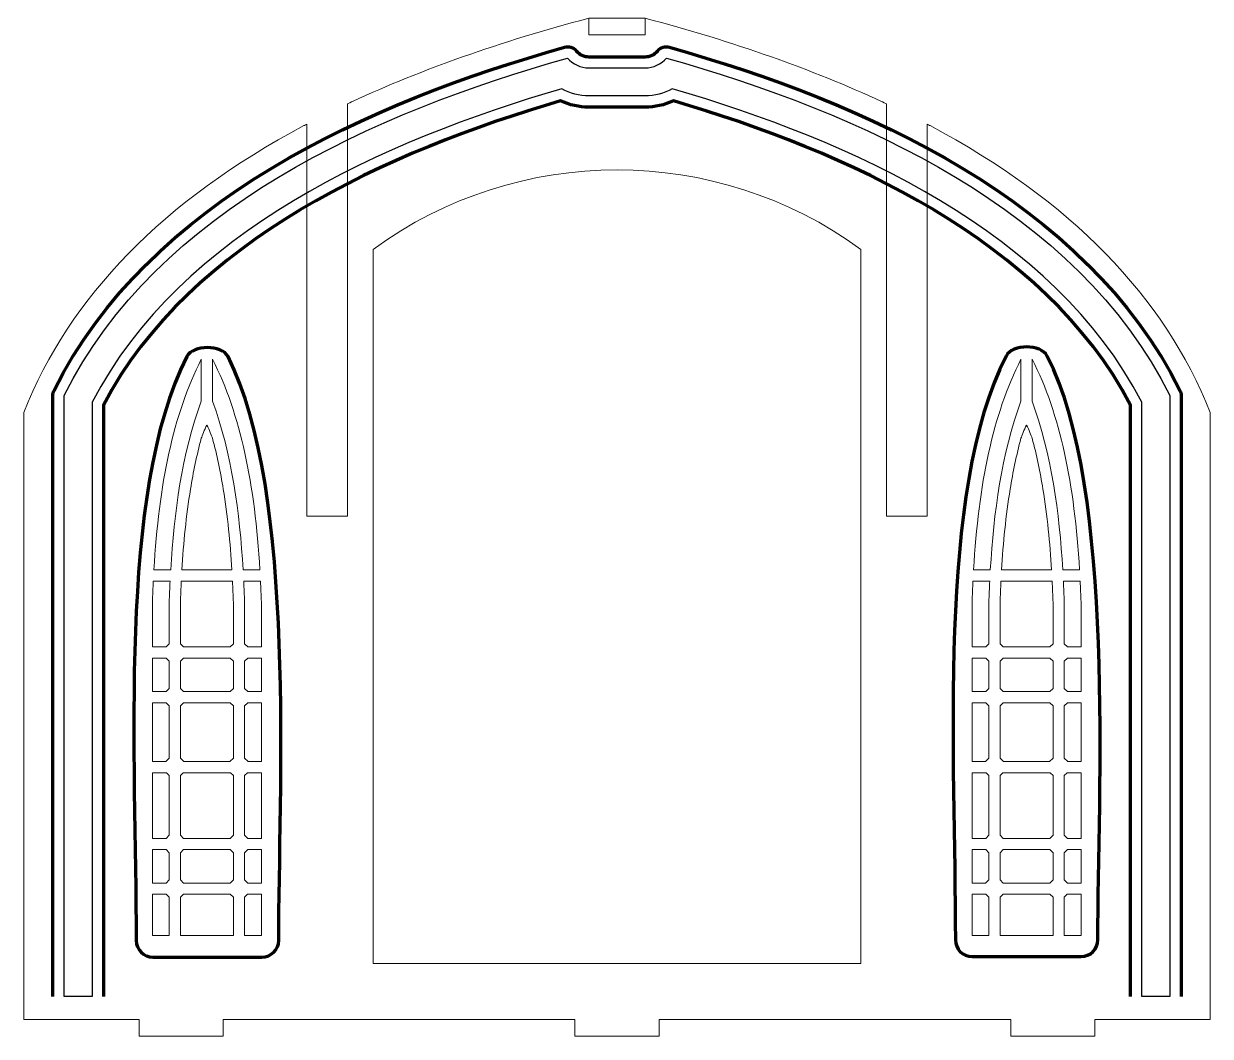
# Model space of a CAD drawing. Header units: centimetres. Extents: x -57 to 189, y -76 to 83.
# Drawn here: x 4.05 to 25.24, y 21.12 to 39.19 of the extents above; entities that cross this region are included whole.
import ezdxf

# ---------------------------------------------------------------- set-up
doc = ezdxf.new("R2010")
doc.units = ezdxf.units.CM
doc.header["$MEASUREMENT"] = 0
doc.layers.add('DEFAULT', color=7, linetype='Continuous')

msp = doc.modelspace()

# ---------------------------------------------------------------- linework, layer by layer
at = {"layer": 'DEFAULT', "color": 250, "lineweight": 9}
msp.add_lwpolyline([(14.1448, 38.99188), (15.1448, 38.99188), (15.1448, 39.29186), (14.1448, 39.29186), (14.1448, 38.99188)], close=True, dxfattribs=at)
at = {"layer": 'DEFAULT', "color": 242, "lineweight": 9}
for points, knots in [([(19.45878, 37.76126), (19.45878, 37.76126), (19.45878, 30.40442), (19.45878, 30.40442), (19.45878, 30.40442), (19.45878, 30.40442), (20.18303, 30.40442), (20.18303, 30.40442), (20.18303, 30.40442), (20.18303, 30.40442), (20.18303, 37.39712), (20.18303, 37.39712), (20.18303, 37.39712), (20.19044, 37.39319), (20.22633, 37.37712), (20.23372, 37.37319), (20.23372, 37.37319), (22.74458, 36.03618), (24.41208, 34.32914), (25.23621, 32.25217), (25.23621, 32.25217), (25.23621, 32.25217), (25.23621, 21.42008), (25.23621, 21.42008), (25.23621, 21.42008), (25.23621, 21.42008), (23.17632, 21.42008), (23.17632, 21.42008), (23.17632, 21.42008), (23.17632, 21.42008), (23.17632, 21.12008), (23.17632, 21.12008), (23.17632, 21.12008), (23.17632, 21.12008), (21.67632, 21.12008), (21.67632, 21.12008), (21.67632, 21.12008), (21.67632, 21.12008), (21.67632, 21.42008), (21.67632, 21.42008), (21.67632, 21.42008), (21.67632, 21.42008), (15.3948, 21.42008), (15.3948, 21.42008), (15.3948, 21.42008), (15.3948, 21.42008), (15.3948, 21.12009), (15.3948, 21.12009), (15.3948, 21.12009), (15.3948, 21.12009), (14.6448, 21.12009), (14.6448, 21.12009), (14.6448, 21.12009), (14.6448, 21.12009), (13.8948, 21.12009), (13.8948, 21.12009), (13.8948, 21.12009), (13.8948, 21.12009), (13.8948, 21.42008), (13.8948, 21.42008), (13.8948, 21.42008), (13.8948, 21.42008), (7.61328, 21.42008), (7.61328, 21.42008), (7.61328, 21.42008), (7.61328, 21.42008), (7.61328, 21.12008), (7.61328, 21.12008), (7.61328, 21.12008), (7.61328, 21.12008), (6.11328, 21.12008), (6.11328, 21.12008), (6.11328, 21.12008), (6.11328, 21.12008), (6.11328, 21.42008), (6.11328, 21.42008), (6.11328, 21.42008), (6.11328, 21.42008), (4.05339, 21.42008), (4.05339, 21.42008), (4.05339, 21.42008), (4.05339, 21.42008), (4.05339, 32.25217), (4.05339, 32.25217), (4.05339, 32.25217), (4.87752, 34.32914), (6.54502, 36.03618), (9.05588, 37.37319), (9.05588, 37.37319), (9.06327, 37.37712), (9.09916, 37.39319), (9.10657, 37.39712), (9.10657, 37.39712), (9.10657, 37.39712), (9.10657, 30.40442), (9.10657, 30.40442), (9.10657, 30.40442), (9.10657, 30.40442), (9.83082, 30.40442), (9.83082, 30.40442), (9.83082, 30.40442), (9.83082, 30.40442), (9.83082, 37.76126), (9.83082, 37.76126), (9.83082, 37.76126), (9.8412, 37.76611), (9.91209, 37.79959), (9.92245, 37.8044), (9.92245, 37.8044), (11.1541, 38.37731), (12.56159, 38.87314), (14.1448, 39.29186), (14.1448, 39.29186), (14.1448, 39.29186), (14.1448, 38.99188), (14.1448, 38.99188), (14.1448, 38.99188), (14.1448, 38.99188), (14.6448, 38.99188), (14.6448, 38.99188), (14.6448, 38.99188), (14.6448, 38.99188), (15.1448, 38.99188), (15.1448, 38.99188), (15.1448, 38.99188), (15.1448, 38.99188), (15.1448, 39.29186), (15.1448, 39.29186), (15.1448, 39.29186), (16.72801, 38.87314), (18.1355, 38.37731), (19.36715, 37.8044), (19.36715, 37.8044), (19.37751, 37.79959), (19.4484, 37.76611), (19.45878, 37.76126)], [0, 0, 0, 0, 0.02857143, 0.02857143, 0.02857143, 0.02857143, 0.05714286, 0.05714286, 0.05714286, 0.05714286, 0.08571429, 0.08571429, 0.08571429, 0.08571429, 0.11428571, 0.11428571, 0.11428571, 0.11428571, 0.14285714, 0.14285714, 0.14285714, 0.14285714, 0.17142857, 0.17142857, 0.17142857, 0.17142857, 0.2, 0.2, 0.2, 0.2, 0.22857143, 0.22857143, 0.22857143, 0.22857143, 0.25714286, 0.25714286, 0.25714286, 0.25714286, 0.28571429, 0.28571429, 0.28571429, 0.28571429, 0.31428571, 0.31428571, 0.31428571, 0.31428571, 0.34285714, 0.34285714, 0.34285714, 0.34285714, 0.37142857, 0.37142857, 0.37142857, 0.37142857, 0.4, 0.4, 0.4, 0.4, 0.42857143, 0.42857143, 0.42857143, 0.42857143, 0.45714286, 0.45714286, 0.45714286, 0.45714286, 0.48571429, 0.48571429, 0.48571429, 0.48571429, 0.51428571, 0.51428571, 0.51428571, 0.51428571, 0.54285714, 0.54285714, 0.54285714, 0.54285714, 0.57142857, 0.57142857, 0.57142857, 0.57142857, 0.6, 0.6, 0.6, 0.6, 0.62857143, 0.62857143, 0.62857143, 0.62857143, 0.65714286, 0.65714286, 0.65714286, 0.65714286, 0.68571429, 0.68571429, 0.68571429, 0.68571429, 0.71428571, 0.71428571, 0.71428571, 0.71428571, 0.74285714, 0.74285714, 0.74285714, 0.74285714, 0.77142857, 0.77142857, 0.77142857, 0.77142857, 0.8, 0.8, 0.8, 0.8, 0.82857143, 0.82857143, 0.82857143, 0.82857143, 0.85714286, 0.85714286, 0.85714286, 0.85714286, 0.88571429, 0.88571429, 0.88571429, 0.88571429, 0.91428571, 0.91428571, 0.91428571, 0.91428571, 0.94285714, 0.94285714, 0.94285714, 0.94285714, 1, 1, 1, 1]), ([(10.2914, 35.16583), (12.88568, 37.0567), (16.40392, 37.0567), (18.9982, 35.16582), (18.9982, 35.16582), (18.9982, 35.16582), (18.99821, 22.42007), (18.99821, 22.42007), (18.99821, 22.42007), (18.99821, 22.42007), (14.6448, 22.42007), (14.6448, 22.42007), (14.6448, 22.42007), (14.6448, 22.42007), (10.29139, 22.42007), (10.29139, 22.42007), (10.29139, 22.42007), (10.29139, 22.42007), (10.2914, 35.16583), (10.2914, 35.16583)], [0, 0, 0, 0, 0.16666667, 0.16666667, 0.16666667, 0.16666667, 0.33333333, 0.33333333, 0.33333333, 0.33333333, 0.5, 0.5, 0.5, 0.5, 0.66666667, 0.66666667, 0.66666667, 0.66666667, 1, 1, 1, 1]), ([(7.22328, 32.45419), (6.87656, 31.5152), (6.7361, 30.45872), (6.67667, 29.44375), (6.67667, 29.44375), (6.67667, 29.44375), (6.37677, 29.44375), (6.37677, 29.44375), (6.37677, 29.44375), (6.46731, 30.96716), (6.71864, 32.22025), (7.22328, 33.20294), (7.22328, 33.20294), (7.22328, 33.20294), (7.22328, 32.45419), (7.22328, 32.45419)], [0, 0, 0, 0, 0.2, 0.2, 0.2, 0.2, 0.4, 0.4, 0.4, 0.4, 0.6, 0.6, 0.6, 0.6, 1, 1, 1, 1]), ([(7.42328, 33.20294), (7.92792, 32.22025), (8.17925, 30.96716), (8.26979, 29.44375), (8.26979, 29.44375), (8.26979, 29.44375), (7.96989, 29.44375), (7.96989, 29.44375), (7.96989, 29.44375), (7.91046, 30.45872), (7.77, 31.5152), (7.42328, 32.45419), (7.42328, 32.45419), (7.42328, 32.45419), (7.42328, 33.20294), (7.42328, 33.20294)], [0, 0, 0, 0, 0.2, 0.2, 0.2, 0.2, 0.4, 0.4, 0.4, 0.4, 0.6, 0.6, 0.6, 0.6, 1, 1, 1, 1]), ([(21.85632, 33.20294), (21.35168, 32.22025), (21.10035, 30.96716), (21.00981, 29.44375), (21.00981, 29.44375), (21.00981, 29.44375), (21.30971, 29.44375), (21.30971, 29.44375), (21.30971, 29.44375), (21.36914, 30.45872), (21.5096, 31.5152), (21.85632, 32.45419), (21.85632, 32.45419), (21.85632, 32.45419), (21.85632, 33.20294), (21.85632, 33.20294)], [0, 0, 0, 0, 0.2, 0.2, 0.2, 0.2, 0.4, 0.4, 0.4, 0.4, 0.6, 0.6, 0.6, 0.6, 1, 1, 1, 1]), ([(22.05632, 32.45419), (22.40304, 31.5152), (22.5435, 30.45872), (22.60293, 29.44375), (22.60293, 29.44375), (22.60293, 29.44375), (22.90283, 29.44375), (22.90283, 29.44375), (22.90283, 29.44375), (22.81229, 30.96716), (22.56096, 32.22025), (22.05632, 33.20294), (22.05632, 33.20294), (22.05632, 33.20294), (22.05632, 32.45419), (22.05632, 32.45419)], [0, 0, 0, 0, 0.2, 0.2, 0.2, 0.2, 0.4, 0.4, 0.4, 0.4, 0.6, 0.6, 0.6, 0.6, 1, 1, 1, 1]), ([(7.61598, 30.88503), (7.69376, 30.40846), (7.74074, 29.92637), (7.76945, 29.44375), (7.76945, 29.44375), (7.76945, 29.44375), (7.32328, 29.44375), (7.32328, 29.44375), (7.32328, 29.44375), (7.32328, 29.44375), (6.87711, 29.44375), (6.87711, 29.44375), (6.87711, 29.44375), (6.90582, 29.92637), (6.9528, 30.40846), (7.03058, 30.88503), (7.03058, 30.88503), (7.08022, 31.18923), (7.14276, 31.49354), (7.22328, 31.79255), (7.22328, 31.79255), (7.24046, 31.84375), (7.27906, 31.94733), (7.32328, 32.02567), (7.32328, 32.02567), (7.3675, 31.94733), (7.4061, 31.84375), (7.42328, 31.79255), (7.42328, 31.79255), (7.5038, 31.49354), (7.56634, 31.18923), (7.61598, 30.88503)], [0, 0, 0, 0, 0.11111111, 0.11111111, 0.11111111, 0.11111111, 0.22222222, 0.22222222, 0.22222222, 0.22222222, 0.33333333, 0.33333333, 0.33333333, 0.33333333, 0.44444444, 0.44444444, 0.44444444, 0.44444444, 0.55555556, 0.55555556, 0.55555556, 0.55555556, 0.66666667, 0.66666667, 0.66666667, 0.66666667, 0.77777778, 0.77777778, 0.77777778, 0.77777778, 1, 1, 1, 1]), ([(21.66362, 30.88503), (21.58584, 30.40846), (21.53886, 29.92637), (21.51015, 29.44375), (21.51015, 29.44375), (21.51015, 29.44375), (21.95632, 29.44375), (21.95632, 29.44375), (21.95632, 29.44375), (21.95632, 29.44375), (22.40249, 29.44375), (22.40249, 29.44375), (22.40249, 29.44375), (22.37378, 29.92637), (22.3268, 30.40846), (22.24902, 30.88503), (22.24902, 30.88503), (22.19938, 31.18923), (22.13684, 31.49354), (22.05632, 31.79255), (22.05632, 31.79255), (22.03914, 31.84375), (22.00054, 31.94733), (21.95632, 32.02567), (21.95632, 32.02567), (21.9121, 31.94733), (21.8735, 31.84375), (21.85632, 31.79255), (21.85632, 31.79255), (21.7758, 31.49354), (21.71326, 31.18923), (21.66362, 30.88503)], [0, 0, 0, 0, 0.11111111, 0.11111111, 0.11111111, 0.11111111, 0.22222222, 0.22222222, 0.22222222, 0.22222222, 0.33333333, 0.33333333, 0.33333333, 0.33333333, 0.44444444, 0.44444444, 0.44444444, 0.44444444, 0.55555556, 0.55555556, 0.55555556, 0.55555556, 0.66666667, 0.66666667, 0.66666667, 0.66666667, 0.77777778, 0.77777778, 0.77777778, 0.77777778, 1, 1, 1, 1]), ([(6.65059, 28.86757), (6.65059, 28.86757), (6.65059, 28.12732), (6.65059, 28.12732), (6.65059, 28.12732), (6.65059, 28.12732), (6.59468, 28.07141), (6.59468, 28.07141), (6.59468, 28.07141), (6.59468, 28.07141), (6.35059, 28.07141), (6.35059, 28.07141), (6.35059, 28.07141), (6.35059, 28.07141), (6.35059, 28.87254), (6.35059, 28.87254), (6.35059, 28.87254), (6.35474, 28.99796), (6.35983, 29.1217), (6.36588, 29.24375), (6.36588, 29.24375), (6.36588, 29.24375), (6.66594, 29.24375), (6.66594, 29.24375), (6.66594, 29.24375), (6.6598, 29.11801), (6.65478, 28.99306), (6.65065, 28.86923), (6.65065, 28.86923), (6.65065, 28.86923), (6.65059, 28.86757), (6.65059, 28.86757)], [0, 0, 0, 0, 0.11111111, 0.11111111, 0.11111111, 0.11111111, 0.22222222, 0.22222222, 0.22222222, 0.22222222, 0.33333333, 0.33333333, 0.33333333, 0.33333333, 0.44444444, 0.44444444, 0.44444444, 0.44444444, 0.55555556, 0.55555556, 0.55555556, 0.55555556, 0.66666667, 0.66666667, 0.66666667, 0.66666667, 0.77777778, 0.77777778, 0.77777778, 0.77777778, 1, 1, 1, 1]), ([(7.79597, 28.86423), (7.79597, 28.86423), (7.79597, 28.12732), (7.79597, 28.12732), (7.79597, 28.12732), (7.79597, 28.12732), (7.74006, 28.07141), (7.74006, 28.07141), (7.74006, 28.07141), (7.74006, 28.07141), (7.32328, 28.07141), (7.32328, 28.07141), (7.32328, 28.07141), (7.32328, 28.07141), (6.9065, 28.07141), (6.9065, 28.07141), (6.9065, 28.07141), (6.9065, 28.07141), (6.85059, 28.12732), (6.85059, 28.12732), (6.85059, 28.12732), (6.85059, 28.12732), (6.85059, 28.86423), (6.85059, 28.86423), (6.85059, 28.86423), (6.85481, 28.99067), (6.85996, 29.11721), (6.86622, 29.24375), (6.86622, 29.24375), (6.86622, 29.24375), (7.32328, 29.24375), (7.32328, 29.24375), (7.32328, 29.24375), (7.32328, 29.24375), (7.78034, 29.24375), (7.78034, 29.24375), (7.78034, 29.24375), (7.7866, 29.11721), (7.79175, 28.99067), (7.79597, 28.86423)], [0, 0, 0, 0, 0.09090909, 0.09090909, 0.09090909, 0.09090909, 0.18181818, 0.18181818, 0.18181818, 0.18181818, 0.27272727, 0.27272727, 0.27272727, 0.27272727, 0.36363636, 0.36363636, 0.36363636, 0.36363636, 0.45454545, 0.45454545, 0.45454545, 0.45454545, 0.54545455, 0.54545455, 0.54545455, 0.54545455, 0.63636364, 0.63636364, 0.63636364, 0.63636364, 0.72727273, 0.72727273, 0.72727273, 0.72727273, 0.81818182, 0.81818182, 0.81818182, 0.81818182, 1, 1, 1, 1]), ([(8.29597, 28.87254), (8.29597, 28.87254), (8.29597, 28.07141), (8.29597, 28.07141), (8.29597, 28.07141), (8.29597, 28.07141), (8.05188, 28.07141), (8.05188, 28.07141), (8.05188, 28.07141), (8.05188, 28.07141), (7.99597, 28.12732), (7.99597, 28.12732), (7.99597, 28.12732), (7.99597, 28.12732), (7.99597, 28.86757), (7.99597, 28.86757), (7.99597, 28.86757), (7.99597, 28.86757), (7.99591, 28.86923), (7.99591, 28.86923), (7.99591, 28.86923), (7.99178, 28.99306), (7.98676, 29.11801), (7.98062, 29.24375), (7.98062, 29.24375), (7.98062, 29.24375), (8.28068, 29.24375), (8.28068, 29.24375), (8.28068, 29.24375), (8.28673, 29.1217), (8.29182, 28.99796), (8.29597, 28.87254)], [0, 0, 0, 0, 0.11111111, 0.11111111, 0.11111111, 0.11111111, 0.22222222, 0.22222222, 0.22222222, 0.22222222, 0.33333333, 0.33333333, 0.33333333, 0.33333333, 0.44444444, 0.44444444, 0.44444444, 0.44444444, 0.55555556, 0.55555556, 0.55555556, 0.55555556, 0.66666667, 0.66666667, 0.66666667, 0.66666667, 0.77777778, 0.77777778, 0.77777778, 0.77777778, 1, 1, 1, 1]), ([(20.98363, 28.87254), (20.98363, 28.87254), (20.98363, 28.07141), (20.98363, 28.07141), (20.98363, 28.07141), (20.98363, 28.07141), (21.22772, 28.07141), (21.22772, 28.07141), (21.22772, 28.07141), (21.22772, 28.07141), (21.28363, 28.12732), (21.28363, 28.12732), (21.28363, 28.12732), (21.28363, 28.12732), (21.28363, 28.86757), (21.28363, 28.86757), (21.28363, 28.86757), (21.28363, 28.86757), (21.28369, 28.86923), (21.28369, 28.86923), (21.28369, 28.86923), (21.28782, 28.99306), (21.29284, 29.11801), (21.29898, 29.24375), (21.29898, 29.24375), (21.29898, 29.24375), (20.99892, 29.24375), (20.99892, 29.24375), (20.99892, 29.24375), (20.99287, 29.1217), (20.98778, 28.99796), (20.98363, 28.87254)], [0, 0, 0, 0, 0.11111111, 0.11111111, 0.11111111, 0.11111111, 0.22222222, 0.22222222, 0.22222222, 0.22222222, 0.33333333, 0.33333333, 0.33333333, 0.33333333, 0.44444444, 0.44444444, 0.44444444, 0.44444444, 0.55555556, 0.55555556, 0.55555556, 0.55555556, 0.66666667, 0.66666667, 0.66666667, 0.66666667, 0.77777778, 0.77777778, 0.77777778, 0.77777778, 1, 1, 1, 1]), ([(21.48363, 28.86423), (21.48363, 28.86423), (21.48363, 28.12732), (21.48363, 28.12732), (21.48363, 28.12732), (21.48363, 28.12732), (21.53954, 28.07141), (21.53954, 28.07141), (21.53954, 28.07141), (21.53954, 28.07141), (21.95632, 28.07141), (21.95632, 28.07141), (21.95632, 28.07141), (21.95632, 28.07141), (22.3731, 28.07141), (22.3731, 28.07141), (22.3731, 28.07141), (22.3731, 28.07141), (22.42901, 28.12732), (22.42901, 28.12732), (22.42901, 28.12732), (22.42901, 28.12732), (22.42901, 28.86423), (22.42901, 28.86423), (22.42901, 28.86423), (22.42479, 28.99067), (22.41964, 29.11721), (22.41338, 29.24375), (22.41338, 29.24375), (22.41338, 29.24375), (21.95632, 29.24375), (21.95632, 29.24375), (21.95632, 29.24375), (21.95632, 29.24375), (21.49926, 29.24375), (21.49926, 29.24375), (21.49926, 29.24375), (21.493, 29.11721), (21.48785, 28.99067), (21.48363, 28.86423)], [0, 0, 0, 0, 0.09090909, 0.09090909, 0.09090909, 0.09090909, 0.18181818, 0.18181818, 0.18181818, 0.18181818, 0.27272727, 0.27272727, 0.27272727, 0.27272727, 0.36363636, 0.36363636, 0.36363636, 0.36363636, 0.45454545, 0.45454545, 0.45454545, 0.45454545, 0.54545455, 0.54545455, 0.54545455, 0.54545455, 0.63636364, 0.63636364, 0.63636364, 0.63636364, 0.72727273, 0.72727273, 0.72727273, 0.72727273, 0.81818182, 0.81818182, 0.81818182, 0.81818182, 1, 1, 1, 1]), ([(22.62901, 28.86757), (22.62901, 28.86757), (22.62901, 28.12732), (22.62901, 28.12732), (22.62901, 28.12732), (22.62901, 28.12732), (22.68492, 28.07141), (22.68492, 28.07141), (22.68492, 28.07141), (22.68492, 28.07141), (22.92901, 28.07141), (22.92901, 28.07141), (22.92901, 28.07141), (22.92901, 28.07141), (22.92901, 28.87254), (22.92901, 28.87254), (22.92901, 28.87254), (22.92486, 28.99796), (22.91977, 29.1217), (22.91372, 29.24375), (22.91372, 29.24375), (22.91372, 29.24375), (22.61366, 29.24375), (22.61366, 29.24375), (22.61366, 29.24375), (22.6198, 29.11801), (22.62482, 28.99306), (22.62895, 28.86923), (22.62895, 28.86923), (22.62895, 28.86923), (22.62901, 28.86757), (22.62901, 28.86757)], [0, 0, 0, 0, 0.11111111, 0.11111111, 0.11111111, 0.11111111, 0.22222222, 0.22222222, 0.22222222, 0.22222222, 0.33333333, 0.33333333, 0.33333333, 0.33333333, 0.44444444, 0.44444444, 0.44444444, 0.44444444, 0.55555556, 0.55555556, 0.55555556, 0.55555556, 0.66666667, 0.66666667, 0.66666667, 0.66666667, 0.77777778, 0.77777778, 0.77777778, 0.77777778, 1, 1, 1, 1]), ([(6.65059, 27.8155), (6.65059, 27.8155), (6.65059, 27.33014), (6.65059, 27.33014), (6.65059, 27.33014), (6.65059, 27.33014), (6.59467, 27.27422), (6.59467, 27.27422), (6.59467, 27.27422), (6.59467, 27.27422), (6.35059, 27.27422), (6.35059, 27.27422), (6.35059, 27.27422), (6.35059, 27.27422), (6.35059, 27.87141), (6.35059, 27.87141), (6.35059, 27.87141), (6.35059, 27.87141), (6.59468, 27.87141), (6.59468, 27.87141), (6.59468, 27.87141), (6.59468, 27.87141), (6.65059, 27.8155), (6.65059, 27.8155)], [0, 0, 0, 0, 0.14285714, 0.14285714, 0.14285714, 0.14285714, 0.28571429, 0.28571429, 0.28571429, 0.28571429, 0.42857143, 0.42857143, 0.42857143, 0.42857143, 0.57142857, 0.57142857, 0.57142857, 0.57142857, 0.71428571, 0.71428571, 0.71428571, 0.71428571, 1, 1, 1, 1]), ([(7.32328, 27.87141), (7.32328, 27.87141), (7.74006, 27.87141), (7.74006, 27.87141), (7.74006, 27.87141), (7.74006, 27.87141), (7.79597, 27.8155), (7.79597, 27.8155), (7.79597, 27.8155), (7.79597, 27.8155), (7.79597, 27.33014), (7.79597, 27.33014), (7.79597, 27.33014), (7.79597, 27.33014), (7.74005, 27.27422), (7.74005, 27.27422), (7.74005, 27.27422), (7.74005, 27.27422), (7.32328, 27.27422), (7.32328, 27.27422), (7.32328, 27.27422), (7.32328, 27.27422), (6.90651, 27.27422), (6.90651, 27.27422), (6.90651, 27.27422), (6.90651, 27.27422), (6.85059, 27.33014), (6.85059, 27.33014), (6.85059, 27.33014), (6.85059, 27.33014), (6.85059, 27.8155), (6.85059, 27.8155), (6.85059, 27.8155), (6.85059, 27.8155), (6.9065, 27.87141), (6.9065, 27.87141), (6.9065, 27.87141), (6.9065, 27.87141), (7.32328, 27.87141), (7.32328, 27.87141)], [0, 0, 0, 0, 0.09090909, 0.09090909, 0.09090909, 0.09090909, 0.18181818, 0.18181818, 0.18181818, 0.18181818, 0.27272727, 0.27272727, 0.27272727, 0.27272727, 0.36363636, 0.36363636, 0.36363636, 0.36363636, 0.45454545, 0.45454545, 0.45454545, 0.45454545, 0.54545455, 0.54545455, 0.54545455, 0.54545455, 0.63636364, 0.63636364, 0.63636364, 0.63636364, 0.72727273, 0.72727273, 0.72727273, 0.72727273, 0.81818182, 0.81818182, 0.81818182, 0.81818182, 1, 1, 1, 1]), ([(8.29597, 27.87141), (8.29597, 27.87141), (8.29597, 27.27422), (8.29597, 27.27422), (8.29597, 27.27422), (8.29597, 27.27422), (8.05189, 27.27422), (8.05189, 27.27422), (8.05189, 27.27422), (8.05189, 27.27422), (7.99597, 27.33014), (7.99597, 27.33014), (7.99597, 27.33014), (7.99597, 27.33014), (7.99597, 27.8155), (7.99597, 27.8155), (7.99597, 27.8155), (7.99597, 27.8155), (8.05188, 27.87141), (8.05188, 27.87141), (8.05188, 27.87141), (8.05188, 27.87141), (8.29597, 27.87141), (8.29597, 27.87141)], [0, 0, 0, 0, 0.14285714, 0.14285714, 0.14285714, 0.14285714, 0.28571429, 0.28571429, 0.28571429, 0.28571429, 0.42857143, 0.42857143, 0.42857143, 0.42857143, 0.57142857, 0.57142857, 0.57142857, 0.57142857, 0.71428571, 0.71428571, 0.71428571, 0.71428571, 1, 1, 1, 1]), ([(20.98363, 27.87141), (20.98363, 27.87141), (20.98363, 27.27422), (20.98363, 27.27422), (20.98363, 27.27422), (20.98363, 27.27422), (21.22771, 27.27422), (21.22771, 27.27422), (21.22771, 27.27422), (21.22771, 27.27422), (21.28363, 27.33014), (21.28363, 27.33014), (21.28363, 27.33014), (21.28363, 27.33014), (21.28363, 27.8155), (21.28363, 27.8155), (21.28363, 27.8155), (21.28363, 27.8155), (21.22772, 27.87141), (21.22772, 27.87141), (21.22772, 27.87141), (21.22772, 27.87141), (20.98363, 27.87141), (20.98363, 27.87141)], [0, 0, 0, 0, 0.14285714, 0.14285714, 0.14285714, 0.14285714, 0.28571429, 0.28571429, 0.28571429, 0.28571429, 0.42857143, 0.42857143, 0.42857143, 0.42857143, 0.57142857, 0.57142857, 0.57142857, 0.57142857, 0.71428571, 0.71428571, 0.71428571, 0.71428571, 1, 1, 1, 1]), ([(21.95632, 27.87141), (21.95632, 27.87141), (21.53954, 27.87141), (21.53954, 27.87141), (21.53954, 27.87141), (21.53954, 27.87141), (21.48363, 27.8155), (21.48363, 27.8155), (21.48363, 27.8155), (21.48363, 27.8155), (21.48363, 27.33014), (21.48363, 27.33014), (21.48363, 27.33014), (21.48363, 27.33014), (21.53955, 27.27422), (21.53955, 27.27422), (21.53955, 27.27422), (21.53955, 27.27422), (21.95632, 27.27422), (21.95632, 27.27422), (21.95632, 27.27422), (21.95632, 27.27422), (22.37309, 27.27422), (22.37309, 27.27422), (22.37309, 27.27422), (22.37309, 27.27422), (22.42901, 27.33014), (22.42901, 27.33014), (22.42901, 27.33014), (22.42901, 27.33014), (22.42901, 27.8155), (22.42901, 27.8155), (22.42901, 27.8155), (22.42901, 27.8155), (22.3731, 27.87141), (22.3731, 27.87141), (22.3731, 27.87141), (22.3731, 27.87141), (21.95632, 27.87141), (21.95632, 27.87141)], [0, 0, 0, 0, 0.09090909, 0.09090909, 0.09090909, 0.09090909, 0.18181818, 0.18181818, 0.18181818, 0.18181818, 0.27272727, 0.27272727, 0.27272727, 0.27272727, 0.36363636, 0.36363636, 0.36363636, 0.36363636, 0.45454545, 0.45454545, 0.45454545, 0.45454545, 0.54545455, 0.54545455, 0.54545455, 0.54545455, 0.63636364, 0.63636364, 0.63636364, 0.63636364, 0.72727273, 0.72727273, 0.72727273, 0.72727273, 0.81818182, 0.81818182, 0.81818182, 0.81818182, 1, 1, 1, 1]), ([(22.62901, 27.8155), (22.62901, 27.8155), (22.62901, 27.33014), (22.62901, 27.33014), (22.62901, 27.33014), (22.62901, 27.33014), (22.68493, 27.27422), (22.68493, 27.27422), (22.68493, 27.27422), (22.68493, 27.27422), (22.92901, 27.27422), (22.92901, 27.27422), (22.92901, 27.27422), (22.92901, 27.27422), (22.92901, 27.87141), (22.92901, 27.87141), (22.92901, 27.87141), (22.92901, 27.87141), (22.68492, 27.87141), (22.68492, 27.87141), (22.68492, 27.87141), (22.68492, 27.87141), (22.62901, 27.8155), (22.62901, 27.8155)], [0, 0, 0, 0, 0.14285714, 0.14285714, 0.14285714, 0.14285714, 0.28571429, 0.28571429, 0.28571429, 0.28571429, 0.42857143, 0.42857143, 0.42857143, 0.42857143, 0.57142857, 0.57142857, 0.57142857, 0.57142857, 0.71428571, 0.71428571, 0.71428571, 0.71428571, 1, 1, 1, 1]), ([(6.65059, 27.01832), (6.65059, 27.01832), (6.65059, 26.08591), (6.65059, 26.08591), (6.65059, 26.08591), (6.65059, 26.08591), (6.5889, 26.02422), (6.5889, 26.02422), (6.5889, 26.02422), (6.5889, 26.02422), (6.35059, 26.02422), (6.35059, 26.02422), (6.35059, 26.02422), (6.35059, 26.02422), (6.35059, 27.07422), (6.35059, 27.07422), (6.35059, 27.07422), (6.35059, 27.07422), (6.59469, 27.07422), (6.59469, 27.07422), (6.59469, 27.07422), (6.59469, 27.07422), (6.65059, 27.01832), (6.65059, 27.01832)], [0, 0, 0, 0, 0.14285714, 0.14285714, 0.14285714, 0.14285714, 0.28571429, 0.28571429, 0.28571429, 0.28571429, 0.42857143, 0.42857143, 0.42857143, 0.42857143, 0.57142857, 0.57142857, 0.57142857, 0.57142857, 0.71428571, 0.71428571, 0.71428571, 0.71428571, 1, 1, 1, 1]), ([(7.79597, 27.01832), (7.79597, 27.01832), (7.79597, 26.08591), (7.79597, 26.08591), (7.79597, 26.08591), (7.79597, 26.08591), (7.73428, 26.02422), (7.73428, 26.02422), (7.73428, 26.02422), (7.73428, 26.02422), (7.32328, 26.02422), (7.32328, 26.02422), (7.32328, 26.02422), (7.32328, 26.02422), (6.91228, 26.02422), (6.91228, 26.02422), (6.91228, 26.02422), (6.91228, 26.02422), (6.85059, 26.08591), (6.85059, 26.08591), (6.85059, 26.08591), (6.85059, 26.08591), (6.85059, 27.01832), (6.85059, 27.01832), (6.85059, 27.01832), (6.85059, 27.01832), (6.90649, 27.07422), (6.90649, 27.07422), (6.90649, 27.07422), (6.90649, 27.07422), (7.32328, 27.07422), (7.32328, 27.07422), (7.32328, 27.07422), (7.32328, 27.07422), (7.74007, 27.07422), (7.74007, 27.07422), (7.74007, 27.07422), (7.74007, 27.07422), (7.79597, 27.01832), (7.79597, 27.01832)], [0, 0, 0, 0, 0.09090909, 0.09090909, 0.09090909, 0.09090909, 0.18181818, 0.18181818, 0.18181818, 0.18181818, 0.27272727, 0.27272727, 0.27272727, 0.27272727, 0.36363636, 0.36363636, 0.36363636, 0.36363636, 0.45454545, 0.45454545, 0.45454545, 0.45454545, 0.54545455, 0.54545455, 0.54545455, 0.54545455, 0.63636364, 0.63636364, 0.63636364, 0.63636364, 0.72727273, 0.72727273, 0.72727273, 0.72727273, 0.81818182, 0.81818182, 0.81818182, 0.81818182, 1, 1, 1, 1]), ([(8.29597, 27.07422), (8.29597, 27.07422), (8.29597, 26.02422), (8.29597, 26.02422), (8.29597, 26.02422), (8.29597, 26.02422), (8.05766, 26.02422), (8.05766, 26.02422), (8.05766, 26.02422), (8.05766, 26.02422), (7.99597, 26.08591), (7.99597, 26.08591), (7.99597, 26.08591), (7.99597, 26.08591), (7.99597, 27.01832), (7.99597, 27.01832), (7.99597, 27.01832), (7.99597, 27.01832), (8.05187, 27.07422), (8.05187, 27.07422), (8.05187, 27.07422), (8.05187, 27.07422), (8.29597, 27.07422), (8.29597, 27.07422)], [0, 0, 0, 0, 0.14285714, 0.14285714, 0.14285714, 0.14285714, 0.28571429, 0.28571429, 0.28571429, 0.28571429, 0.42857143, 0.42857143, 0.42857143, 0.42857143, 0.57142857, 0.57142857, 0.57142857, 0.57142857, 0.71428571, 0.71428571, 0.71428571, 0.71428571, 1, 1, 1, 1]), ([(20.98363, 27.07422), (20.98363, 27.07422), (20.98363, 26.02422), (20.98363, 26.02422), (20.98363, 26.02422), (20.98363, 26.02422), (21.22194, 26.02422), (21.22194, 26.02422), (21.22194, 26.02422), (21.22194, 26.02422), (21.28363, 26.08591), (21.28363, 26.08591), (21.28363, 26.08591), (21.28363, 26.08591), (21.28363, 27.01832), (21.28363, 27.01832), (21.28363, 27.01832), (21.28363, 27.01832), (21.22773, 27.07422), (21.22773, 27.07422), (21.22773, 27.07422), (21.22773, 27.07422), (20.98363, 27.07422), (20.98363, 27.07422)], [0, 0, 0, 0, 0.14285714, 0.14285714, 0.14285714, 0.14285714, 0.28571429, 0.28571429, 0.28571429, 0.28571429, 0.42857143, 0.42857143, 0.42857143, 0.42857143, 0.57142857, 0.57142857, 0.57142857, 0.57142857, 0.71428571, 0.71428571, 0.71428571, 0.71428571, 1, 1, 1, 1]), ([(21.48363, 27.01832), (21.48363, 27.01832), (21.48363, 26.08591), (21.48363, 26.08591), (21.48363, 26.08591), (21.48363, 26.08591), (21.54532, 26.02422), (21.54532, 26.02422), (21.54532, 26.02422), (21.54532, 26.02422), (21.95632, 26.02422), (21.95632, 26.02422), (21.95632, 26.02422), (21.95632, 26.02422), (22.36732, 26.02422), (22.36732, 26.02422), (22.36732, 26.02422), (22.36732, 26.02422), (22.42901, 26.08591), (22.42901, 26.08591), (22.42901, 26.08591), (22.42901, 26.08591), (22.42901, 27.01832), (22.42901, 27.01832), (22.42901, 27.01832), (22.42901, 27.01832), (22.37311, 27.07422), (22.37311, 27.07422), (22.37311, 27.07422), (22.37311, 27.07422), (21.95632, 27.07422), (21.95632, 27.07422), (21.95632, 27.07422), (21.95632, 27.07422), (21.53953, 27.07422), (21.53953, 27.07422), (21.53953, 27.07422), (21.53953, 27.07422), (21.48363, 27.01832), (21.48363, 27.01832)], [0, 0, 0, 0, 0.09090909, 0.09090909, 0.09090909, 0.09090909, 0.18181818, 0.18181818, 0.18181818, 0.18181818, 0.27272727, 0.27272727, 0.27272727, 0.27272727, 0.36363636, 0.36363636, 0.36363636, 0.36363636, 0.45454545, 0.45454545, 0.45454545, 0.45454545, 0.54545455, 0.54545455, 0.54545455, 0.54545455, 0.63636364, 0.63636364, 0.63636364, 0.63636364, 0.72727273, 0.72727273, 0.72727273, 0.72727273, 0.81818182, 0.81818182, 0.81818182, 0.81818182, 1, 1, 1, 1]), ([(22.62901, 27.01832), (22.62901, 27.01832), (22.62901, 26.08591), (22.62901, 26.08591), (22.62901, 26.08591), (22.62901, 26.08591), (22.6907, 26.02422), (22.6907, 26.02422), (22.6907, 26.02422), (22.6907, 26.02422), (22.92901, 26.02422), (22.92901, 26.02422), (22.92901, 26.02422), (22.92901, 26.02422), (22.92901, 27.07422), (22.92901, 27.07422), (22.92901, 27.07422), (22.92901, 27.07422), (22.68491, 27.07422), (22.68491, 27.07422), (22.68491, 27.07422), (22.68491, 27.07422), (22.62901, 27.01832), (22.62901, 27.01832)], [0, 0, 0, 0, 0.14285714, 0.14285714, 0.14285714, 0.14285714, 0.28571429, 0.28571429, 0.28571429, 0.28571429, 0.42857143, 0.42857143, 0.42857143, 0.42857143, 0.57142857, 0.57142857, 0.57142857, 0.57142857, 0.71428571, 0.71428571, 0.71428571, 0.71428571, 1, 1, 1, 1]), ([(6.65059, 25.77409), (6.65059, 25.77409), (6.65059, 24.7078), (6.65059, 24.7078), (6.65059, 24.7078), (6.65059, 24.7078), (6.59467, 24.65188), (6.59467, 24.65188), (6.59467, 24.65188), (6.59467, 24.65188), (6.35059, 24.65188), (6.35059, 24.65188), (6.35059, 24.65188), (6.35059, 24.65188), (6.35059, 25.82422), (6.35059, 25.82422), (6.35059, 25.82422), (6.35059, 25.82422), (6.60046, 25.82422), (6.60046, 25.82422), (6.60046, 25.82422), (6.60046, 25.82422), (6.65059, 25.77409), (6.65059, 25.77409)], [0, 0, 0, 0, 0.14285714, 0.14285714, 0.14285714, 0.14285714, 0.28571429, 0.28571429, 0.28571429, 0.28571429, 0.42857143, 0.42857143, 0.42857143, 0.42857143, 0.57142857, 0.57142857, 0.57142857, 0.57142857, 0.71428571, 0.71428571, 0.71428571, 0.71428571, 1, 1, 1, 1]), ([(7.32328, 25.82422), (7.32328, 25.82422), (7.74584, 25.82422), (7.74584, 25.82422), (7.74584, 25.82422), (7.74584, 25.82422), (7.79597, 25.77409), (7.79597, 25.77409), (7.79597, 25.77409), (7.79597, 25.77409), (7.79597, 24.70778), (7.79597, 24.70778), (7.79597, 24.70778), (7.79597, 24.70778), (7.74007, 24.65188), (7.74007, 24.65188), (7.74007, 24.65188), (7.74007, 24.65188), (7.32328, 24.65188), (7.32328, 24.65188), (7.32328, 24.65188), (7.32328, 24.65188), (6.90649, 24.65188), (6.90649, 24.65188), (6.90649, 24.65188), (6.90649, 24.65188), (6.85059, 24.70778), (6.85059, 24.70778), (6.85059, 24.70778), (6.85059, 24.70778), (6.85059, 25.77409), (6.85059, 25.77409), (6.85059, 25.77409), (6.85059, 25.77409), (6.90072, 25.82422), (6.90072, 25.82422), (6.90072, 25.82422), (6.90072, 25.82422), (7.32328, 25.82422), (7.32328, 25.82422)], [0, 0, 0, 0, 0.09090909, 0.09090909, 0.09090909, 0.09090909, 0.18181818, 0.18181818, 0.18181818, 0.18181818, 0.27272727, 0.27272727, 0.27272727, 0.27272727, 0.36363636, 0.36363636, 0.36363636, 0.36363636, 0.45454545, 0.45454545, 0.45454545, 0.45454545, 0.54545455, 0.54545455, 0.54545455, 0.54545455, 0.63636364, 0.63636364, 0.63636364, 0.63636364, 0.72727273, 0.72727273, 0.72727273, 0.72727273, 0.81818182, 0.81818182, 0.81818182, 0.81818182, 1, 1, 1, 1]), ([(8.29597, 25.82422), (8.29597, 25.82422), (8.29597, 24.65188), (8.29597, 24.65188), (8.29597, 24.65188), (8.29597, 24.65188), (8.05189, 24.65188), (8.05189, 24.65188), (8.05189, 24.65188), (8.05189, 24.65188), (7.99597, 24.7078), (7.99597, 24.7078), (7.99597, 24.7078), (7.99597, 24.7078), (7.99597, 25.77409), (7.99597, 25.77409), (7.99597, 25.77409), (7.99597, 25.77409), (8.0461, 25.82422), (8.0461, 25.82422), (8.0461, 25.82422), (8.0461, 25.82422), (8.29597, 25.82422), (8.29597, 25.82422)], [0, 0, 0, 0, 0.14285714, 0.14285714, 0.14285714, 0.14285714, 0.28571429, 0.28571429, 0.28571429, 0.28571429, 0.42857143, 0.42857143, 0.42857143, 0.42857143, 0.57142857, 0.57142857, 0.57142857, 0.57142857, 0.71428571, 0.71428571, 0.71428571, 0.71428571, 1, 1, 1, 1]), ([(20.98363, 25.82422), (20.98363, 25.82422), (20.98363, 24.65188), (20.98363, 24.65188), (20.98363, 24.65188), (20.98363, 24.65188), (21.22771, 24.65188), (21.22771, 24.65188), (21.22771, 24.65188), (21.22771, 24.65188), (21.28363, 24.7078), (21.28363, 24.7078), (21.28363, 24.7078), (21.28363, 24.7078), (21.28363, 25.77409), (21.28363, 25.77409), (21.28363, 25.77409), (21.28363, 25.77409), (21.2335, 25.82422), (21.2335, 25.82422), (21.2335, 25.82422), (21.2335, 25.82422), (20.98363, 25.82422), (20.98363, 25.82422)], [0, 0, 0, 0, 0.14285714, 0.14285714, 0.14285714, 0.14285714, 0.28571429, 0.28571429, 0.28571429, 0.28571429, 0.42857143, 0.42857143, 0.42857143, 0.42857143, 0.57142857, 0.57142857, 0.57142857, 0.57142857, 0.71428571, 0.71428571, 0.71428571, 0.71428571, 1, 1, 1, 1]), ([(21.95632, 25.82422), (21.95632, 25.82422), (21.53376, 25.82422), (21.53376, 25.82422), (21.53376, 25.82422), (21.53376, 25.82422), (21.48363, 25.77409), (21.48363, 25.77409), (21.48363, 25.77409), (21.48363, 25.77409), (21.48363, 24.70778), (21.48363, 24.70778), (21.48363, 24.70778), (21.48363, 24.70778), (21.53953, 24.65188), (21.53953, 24.65188), (21.53953, 24.65188), (21.53953, 24.65188), (21.95632, 24.65188), (21.95632, 24.65188), (21.95632, 24.65188), (21.95632, 24.65188), (22.37311, 24.65188), (22.37311, 24.65188), (22.37311, 24.65188), (22.37311, 24.65188), (22.42901, 24.70778), (22.42901, 24.70778), (22.42901, 24.70778), (22.42901, 24.70778), (22.42901, 25.77409), (22.42901, 25.77409), (22.42901, 25.77409), (22.42901, 25.77409), (22.37888, 25.82422), (22.37888, 25.82422), (22.37888, 25.82422), (22.37888, 25.82422), (21.95632, 25.82422), (21.95632, 25.82422)], [0, 0, 0, 0, 0.09090909, 0.09090909, 0.09090909, 0.09090909, 0.18181818, 0.18181818, 0.18181818, 0.18181818, 0.27272727, 0.27272727, 0.27272727, 0.27272727, 0.36363636, 0.36363636, 0.36363636, 0.36363636, 0.45454545, 0.45454545, 0.45454545, 0.45454545, 0.54545455, 0.54545455, 0.54545455, 0.54545455, 0.63636364, 0.63636364, 0.63636364, 0.63636364, 0.72727273, 0.72727273, 0.72727273, 0.72727273, 0.81818182, 0.81818182, 0.81818182, 0.81818182, 1, 1, 1, 1]), ([(22.62901, 25.77409), (22.62901, 25.77409), (22.62901, 24.7078), (22.62901, 24.7078), (22.62901, 24.7078), (22.62901, 24.7078), (22.68493, 24.65188), (22.68493, 24.65188), (22.68493, 24.65188), (22.68493, 24.65188), (22.92901, 24.65188), (22.92901, 24.65188), (22.92901, 24.65188), (22.92901, 24.65188), (22.92901, 25.82422), (22.92901, 25.82422), (22.92901, 25.82422), (22.92901, 25.82422), (22.67914, 25.82422), (22.67914, 25.82422), (22.67914, 25.82422), (22.67914, 25.82422), (22.62901, 25.77409), (22.62901, 25.77409)], [0, 0, 0, 0, 0.14285714, 0.14285714, 0.14285714, 0.14285714, 0.28571429, 0.28571429, 0.28571429, 0.28571429, 0.42857143, 0.42857143, 0.42857143, 0.42857143, 0.57142857, 0.57142857, 0.57142857, 0.57142857, 0.71428571, 0.71428571, 0.71428571, 0.71428571, 1, 1, 1, 1]), ([(6.65059, 24.39596), (6.65059, 24.39596), (6.65059, 23.91192), (6.65059, 23.91192), (6.65059, 23.91192), (6.65059, 23.91192), (6.59336, 23.85469), (6.59336, 23.85469), (6.59336, 23.85469), (6.59336, 23.85469), (6.35059, 23.85469), (6.35059, 23.85469), (6.35059, 23.85469), (6.35059, 23.85469), (6.35059, 24.45188), (6.35059, 24.45188), (6.35059, 24.45188), (6.35059, 24.45188), (6.59467, 24.45188), (6.59467, 24.45188), (6.59467, 24.45188), (6.59467, 24.45188), (6.65059, 24.39596), (6.65059, 24.39596)], [0, 0, 0, 0, 0.14285714, 0.14285714, 0.14285714, 0.14285714, 0.28571429, 0.28571429, 0.28571429, 0.28571429, 0.42857143, 0.42857143, 0.42857143, 0.42857143, 0.57142857, 0.57142857, 0.57142857, 0.57142857, 0.71428571, 0.71428571, 0.71428571, 0.71428571, 1, 1, 1, 1]), ([(6.90649, 24.45188), (6.90649, 24.45188), (7.32328, 24.45188), (7.32328, 24.45188), (7.32328, 24.45188), (7.32328, 24.45188), (7.74007, 24.45188), (7.74007, 24.45188), (7.74007, 24.45188), (7.74007, 24.45188), (7.79597, 24.39598), (7.79597, 24.39598), (7.79597, 24.39598), (7.79597, 24.39598), (7.79597, 23.9119), (7.79597, 23.9119), (7.79597, 23.9119), (7.79597, 23.9119), (7.73876, 23.85469), (7.73876, 23.85469), (7.73876, 23.85469), (7.73876, 23.85469), (7.32328, 23.85469), (7.32328, 23.85469), (7.32328, 23.85469), (7.32328, 23.85469), (6.9078, 23.85469), (6.9078, 23.85469), (6.9078, 23.85469), (6.9078, 23.85469), (6.85059, 23.9119), (6.85059, 23.9119), (6.85059, 23.9119), (6.85059, 23.9119), (6.85059, 24.39598), (6.85059, 24.39598), (6.85059, 24.39598), (6.85059, 24.39598), (6.90649, 24.45188), (6.90649, 24.45188)], [0, 0, 0, 0, 0.09090909, 0.09090909, 0.09090909, 0.09090909, 0.18181818, 0.18181818, 0.18181818, 0.18181818, 0.27272727, 0.27272727, 0.27272727, 0.27272727, 0.36363636, 0.36363636, 0.36363636, 0.36363636, 0.45454545, 0.45454545, 0.45454545, 0.45454545, 0.54545455, 0.54545455, 0.54545455, 0.54545455, 0.63636364, 0.63636364, 0.63636364, 0.63636364, 0.72727273, 0.72727273, 0.72727273, 0.72727273, 0.81818182, 0.81818182, 0.81818182, 0.81818182, 1, 1, 1, 1]), ([(8.29597, 24.45188), (8.29597, 24.45188), (8.29597, 23.85469), (8.29597, 23.85469), (8.29597, 23.85469), (8.29597, 23.85469), (8.0532, 23.85469), (8.0532, 23.85469), (8.0532, 23.85469), (8.0532, 23.85469), (7.99597, 23.91192), (7.99597, 23.91192), (7.99597, 23.91192), (7.99597, 23.91192), (7.99597, 24.39596), (7.99597, 24.39596), (7.99597, 24.39596), (7.99597, 24.39596), (8.05189, 24.45188), (8.05189, 24.45188), (8.05189, 24.45188), (8.05189, 24.45188), (8.29597, 24.45188), (8.29597, 24.45188)], [0, 0, 0, 0, 0.14285714, 0.14285714, 0.14285714, 0.14285714, 0.28571429, 0.28571429, 0.28571429, 0.28571429, 0.42857143, 0.42857143, 0.42857143, 0.42857143, 0.57142857, 0.57142857, 0.57142857, 0.57142857, 0.71428571, 0.71428571, 0.71428571, 0.71428571, 1, 1, 1, 1]), ([(20.98363, 24.45188), (20.98363, 24.45188), (20.98363, 23.85469), (20.98363, 23.85469), (20.98363, 23.85469), (20.98363, 23.85469), (21.2264, 23.85469), (21.2264, 23.85469), (21.2264, 23.85469), (21.2264, 23.85469), (21.28363, 23.91192), (21.28363, 23.91192), (21.28363, 23.91192), (21.28363, 23.91192), (21.28363, 24.39596), (21.28363, 24.39596), (21.28363, 24.39596), (21.28363, 24.39596), (21.22771, 24.45188), (21.22771, 24.45188), (21.22771, 24.45188), (21.22771, 24.45188), (20.98363, 24.45188), (20.98363, 24.45188)], [0, 0, 0, 0, 0.14285714, 0.14285714, 0.14285714, 0.14285714, 0.28571429, 0.28571429, 0.28571429, 0.28571429, 0.42857143, 0.42857143, 0.42857143, 0.42857143, 0.57142857, 0.57142857, 0.57142857, 0.57142857, 0.71428571, 0.71428571, 0.71428571, 0.71428571, 1, 1, 1, 1]), ([(22.37311, 24.45188), (22.37311, 24.45188), (21.95632, 24.45188), (21.95632, 24.45188), (21.95632, 24.45188), (21.95632, 24.45188), (21.53953, 24.45188), (21.53953, 24.45188), (21.53953, 24.45188), (21.53953, 24.45188), (21.48363, 24.39598), (21.48363, 24.39598), (21.48363, 24.39598), (21.48363, 24.39598), (21.48363, 23.9119), (21.48363, 23.9119), (21.48363, 23.9119), (21.48363, 23.9119), (21.54084, 23.85469), (21.54084, 23.85469), (21.54084, 23.85469), (21.54084, 23.85469), (21.95632, 23.85469), (21.95632, 23.85469), (21.95632, 23.85469), (21.95632, 23.85469), (22.3718, 23.85469), (22.3718, 23.85469), (22.3718, 23.85469), (22.3718, 23.85469), (22.42901, 23.9119), (22.42901, 23.9119), (22.42901, 23.9119), (22.42901, 23.9119), (22.42901, 24.39598), (22.42901, 24.39598), (22.42901, 24.39598), (22.42901, 24.39598), (22.37311, 24.45188), (22.37311, 24.45188)], [0, 0, 0, 0, 0.09090909, 0.09090909, 0.09090909, 0.09090909, 0.18181818, 0.18181818, 0.18181818, 0.18181818, 0.27272727, 0.27272727, 0.27272727, 0.27272727, 0.36363636, 0.36363636, 0.36363636, 0.36363636, 0.45454545, 0.45454545, 0.45454545, 0.45454545, 0.54545455, 0.54545455, 0.54545455, 0.54545455, 0.63636364, 0.63636364, 0.63636364, 0.63636364, 0.72727273, 0.72727273, 0.72727273, 0.72727273, 0.81818182, 0.81818182, 0.81818182, 0.81818182, 1, 1, 1, 1]), ([(22.62901, 24.39596), (22.62901, 24.39596), (22.62901, 23.91192), (22.62901, 23.91192), (22.62901, 23.91192), (22.62901, 23.91192), (22.68624, 23.85469), (22.68624, 23.85469), (22.68624, 23.85469), (22.68624, 23.85469), (22.92901, 23.85469), (22.92901, 23.85469), (22.92901, 23.85469), (22.92901, 23.85469), (22.92901, 24.45188), (22.92901, 24.45188), (22.92901, 24.45188), (22.92901, 24.45188), (22.68493, 24.45188), (22.68493, 24.45188), (22.68493, 24.45188), (22.68493, 24.45188), (22.62901, 24.39596), (22.62901, 24.39596)], [0, 0, 0, 0, 0.14285714, 0.14285714, 0.14285714, 0.14285714, 0.28571429, 0.28571429, 0.28571429, 0.28571429, 0.42857143, 0.42857143, 0.42857143, 0.42857143, 0.57142857, 0.57142857, 0.57142857, 0.57142857, 0.71428571, 0.71428571, 0.71428571, 0.71428571, 1, 1, 1, 1]), ([(6.65059, 23.60008), (6.65059, 23.60008), (6.65059, 22.92008), (6.65059, 22.92008), (6.65059, 22.92008), (6.65059, 22.92008), (6.35059, 22.92008), (6.35059, 22.92008), (6.35059, 22.92008), (6.35059, 22.92008), (6.35059, 23.65469), (6.35059, 23.65469), (6.35059, 23.65469), (6.35059, 23.65469), (6.59598, 23.65469), (6.59598, 23.65469), (6.59598, 23.65469), (6.59598, 23.65469), (6.65059, 23.60008), (6.65059, 23.60008)], [0, 0, 0, 0, 0.16666667, 0.16666667, 0.16666667, 0.16666667, 0.33333333, 0.33333333, 0.33333333, 0.33333333, 0.5, 0.5, 0.5, 0.5, 0.66666667, 0.66666667, 0.66666667, 0.66666667, 1, 1, 1, 1]), ([(7.74138, 23.65469), (7.74138, 23.65469), (7.79597, 23.6001), (7.79597, 23.6001), (7.79597, 23.6001), (7.79597, 23.6001), (7.79597, 22.92008), (7.79597, 22.92008), (7.79597, 22.92008), (7.79597, 22.92008), (7.32328, 22.92008), (7.32328, 22.92008), (7.32328, 22.92008), (7.32328, 22.92008), (6.85059, 22.92008), (6.85059, 22.92008), (6.85059, 22.92008), (6.85059, 22.92008), (6.85059, 23.6001), (6.85059, 23.6001), (6.85059, 23.6001), (6.85059, 23.6001), (6.90518, 23.65469), (6.90518, 23.65469), (6.90518, 23.65469), (6.90518, 23.65469), (7.32328, 23.65469), (7.32328, 23.65469), (7.32328, 23.65469), (7.32328, 23.65469), (7.74138, 23.65469), (7.74138, 23.65469)], [0, 0, 0, 0, 0.11111111, 0.11111111, 0.11111111, 0.11111111, 0.22222222, 0.22222222, 0.22222222, 0.22222222, 0.33333333, 0.33333333, 0.33333333, 0.33333333, 0.44444444, 0.44444444, 0.44444444, 0.44444444, 0.55555556, 0.55555556, 0.55555556, 0.55555556, 0.66666667, 0.66666667, 0.66666667, 0.66666667, 0.77777778, 0.77777778, 0.77777778, 0.77777778, 1, 1, 1, 1]), ([(8.05058, 23.65469), (8.05058, 23.65469), (8.29597, 23.65469), (8.29597, 23.65469), (8.29597, 23.65469), (8.29597, 23.65469), (8.29597, 22.92008), (8.29597, 22.92008), (8.29597, 22.92008), (8.29597, 22.92008), (7.99597, 22.92008), (7.99597, 22.92008), (7.99597, 22.92008), (7.99597, 22.92008), (7.99597, 23.60008), (7.99597, 23.60008), (7.99597, 23.60008), (7.99597, 23.60008), (8.05058, 23.65469), (8.05058, 23.65469)], [0, 0, 0, 0, 0.16666667, 0.16666667, 0.16666667, 0.16666667, 0.33333333, 0.33333333, 0.33333333, 0.33333333, 0.5, 0.5, 0.5, 0.5, 0.66666667, 0.66666667, 0.66666667, 0.66666667, 1, 1, 1, 1]), ([(21.22902, 23.65469), (21.22902, 23.65469), (20.98363, 23.65469), (20.98363, 23.65469), (20.98363, 23.65469), (20.98363, 23.65469), (20.98363, 22.92008), (20.98363, 22.92008), (20.98363, 22.92008), (20.98363, 22.92008), (21.28363, 22.92008), (21.28363, 22.92008), (21.28363, 22.92008), (21.28363, 22.92008), (21.28363, 23.60008), (21.28363, 23.60008), (21.28363, 23.60008), (21.28363, 23.60008), (21.22902, 23.65469), (21.22902, 23.65469)], [0, 0, 0, 0, 0.16666667, 0.16666667, 0.16666667, 0.16666667, 0.33333333, 0.33333333, 0.33333333, 0.33333333, 0.5, 0.5, 0.5, 0.5, 0.66666667, 0.66666667, 0.66666667, 0.66666667, 1, 1, 1, 1]), ([(21.53822, 23.65469), (21.53822, 23.65469), (21.48363, 23.6001), (21.48363, 23.6001), (21.48363, 23.6001), (21.48363, 23.6001), (21.48363, 22.92008), (21.48363, 22.92008), (21.48363, 22.92008), (21.48363, 22.92008), (21.95632, 22.92008), (21.95632, 22.92008), (21.95632, 22.92008), (21.95632, 22.92008), (22.42901, 22.92008), (22.42901, 22.92008), (22.42901, 22.92008), (22.42901, 22.92008), (22.42901, 23.6001), (22.42901, 23.6001), (22.42901, 23.6001), (22.42901, 23.6001), (22.37442, 23.65469), (22.37442, 23.65469), (22.37442, 23.65469), (22.37442, 23.65469), (21.95632, 23.65469), (21.95632, 23.65469), (21.95632, 23.65469), (21.95632, 23.65469), (21.53822, 23.65469), (21.53822, 23.65469)], [0, 0, 0, 0, 0.11111111, 0.11111111, 0.11111111, 0.11111111, 0.22222222, 0.22222222, 0.22222222, 0.22222222, 0.33333333, 0.33333333, 0.33333333, 0.33333333, 0.44444444, 0.44444444, 0.44444444, 0.44444444, 0.55555556, 0.55555556, 0.55555556, 0.55555556, 0.66666667, 0.66666667, 0.66666667, 0.66666667, 0.77777778, 0.77777778, 0.77777778, 0.77777778, 1, 1, 1, 1]), ([(22.62901, 23.60008), (22.62901, 23.60008), (22.62901, 22.92008), (22.62901, 22.92008), (22.62901, 22.92008), (22.62901, 22.92008), (22.92901, 22.92008), (22.92901, 22.92008), (22.92901, 22.92008), (22.92901, 22.92008), (22.92901, 23.65469), (22.92901, 23.65469), (22.92901, 23.65469), (22.92901, 23.65469), (22.68362, 23.65469), (22.68362, 23.65469), (22.68362, 23.65469), (22.68362, 23.65469), (22.62901, 23.60008), (22.62901, 23.60008)], [0, 0, 0, 0, 0.16666667, 0.16666667, 0.16666667, 0.16666667, 0.33333333, 0.33333333, 0.33333333, 0.33333333, 0.5, 0.5, 0.5, 0.5, 0.66666667, 0.66666667, 0.66666667, 0.66666667, 1, 1, 1, 1])]:
    msp.add_open_spline(points, degree=3, knots=knots, dxfattribs=at)
at = {"layer": 'DEFAULT', "color": 250, "lineweight": 100}
for points, knots in [([(4.57469, 21.83132), (4.57469, 21.83132), (4.57468, 32.55487), (4.57468, 32.55487), (4.57468, 32.55487), (4.57468, 32.58716), (4.58116, 32.61482), (4.59552, 32.64375), (4.59552, 32.64375), (6.28173, 36.04274), (10.2418, 37.79593), (13.70893, 38.77312), (13.70893, 38.77312), (13.78608, 38.79486), (13.86403, 38.77103), (13.91583, 38.70986), (13.91583, 38.70986), (13.97308, 38.64223), (14.05608, 38.6031), (14.1448, 38.6031), (14.1448, 38.6031), (14.1448, 38.6031), (15.1448, 38.6031), (15.1448, 38.6031), (15.1448, 38.6031), (15.23352, 38.6031), (15.31652, 38.64223), (15.37377, 38.70986), (15.37377, 38.70986), (15.42557, 38.77103), (15.50352, 38.79486), (15.58067, 38.77312), (15.58067, 38.77312), (19.0478, 37.79593), (23.00787, 36.04274), (24.69408, 32.64375), (24.69408, 32.64375), (24.70844, 32.61482), (24.71492, 32.58716), (24.71492, 32.55487), (24.71492, 32.55487), (24.71492, 32.55487), (24.71491, 21.83132), (24.71491, 21.83132)], [0, 0, 0, 0, 0.08333333, 0.08333333, 0.08333333, 0.08333333, 0.16666667, 0.16666667, 0.16666667, 0.16666667, 0.25, 0.25, 0.25, 0.25, 0.33333333, 0.33333333, 0.33333333, 0.33333333, 0.41666667, 0.41666667, 0.41666667, 0.41666667, 0.5, 0.5, 0.5, 0.5, 0.58333333, 0.58333333, 0.58333333, 0.58333333, 0.66666667, 0.66666667, 0.66666667, 0.66666667, 0.75, 0.75, 0.75, 0.75, 0.83333333, 0.83333333, 0.83333333, 0.83333333, 1, 1, 1, 1]), ([(23.81491, 21.83132), (23.81491, 21.83132), (23.81492, 32.38658), (23.81492, 32.38658), (23.81492, 32.38658), (22.26428, 35.33773), (18.70934, 36.9184), (15.65253, 37.81596), (15.65253, 37.81596), (15.49394, 37.74177), (15.32067, 37.7031), (15.1448, 37.7031), (15.1448, 37.7031), (15.1448, 37.7031), (14.1448, 37.7031), (14.1448, 37.7031), (14.1448, 37.7031), (13.96893, 37.7031), (13.79566, 37.74177), (13.63707, 37.81596), (13.63707, 37.81596), (10.58026, 36.9184), (7.02532, 35.33773), (5.47468, 32.38658), (5.47468, 32.38658), (5.47468, 32.38658), (5.47469, 21.83132), (5.47469, 21.83132)], [0, 0, 0, 0, 0.125, 0.125, 0.125, 0.125, 0.25, 0.25, 0.25, 0.25, 0.375, 0.375, 0.375, 0.375, 0.5, 0.5, 0.5, 0.5, 0.625, 0.625, 0.625, 0.625, 0.75, 0.75, 0.75, 0.75, 1, 1, 1, 1])]:
    msp.add_open_spline(points, degree=3, knots=knots, dxfattribs=at)
at = {"layer": 'DEFAULT', "color": 250}
msp.add_open_spline([(5.27468, 32.43555), (6.8506, 35.48644), (10.49245, 37.1101), (13.65727, 38.03022), (13.65727, 38.03022), (13.80449, 37.94782), (13.97186, 37.9031), (14.1448, 37.9031), (14.1448, 37.9031), (14.1448, 37.9031), (15.1448, 37.9031), (15.1448, 37.9031), (15.1448, 37.9031), (15.31774, 37.9031), (15.48511, 37.94782), (15.63233, 38.03022), (15.63233, 38.03022), (18.79715, 37.1101), (22.439, 35.48644), (24.01492, 32.43555), (24.01492, 32.43555), (24.01492, 32.43555), (24.01491, 21.83132), (24.01491, 21.83132), (24.01491, 21.83132), (24.01491, 21.83132), (24.51491, 21.83132), (24.51491, 21.83132), (24.51491, 21.83132), (24.51491, 21.83132), (24.51492, 32.55487), (24.51492, 32.55487), (24.51492, 32.55487), (22.86393, 35.88286), (18.96135, 37.6125), (15.52641, 38.58062), (15.52641, 38.58062), (15.43457, 38.47215), (15.29749, 38.4031), (15.1448, 38.4031), (15.1448, 38.4031), (15.1448, 38.4031), (14.1448, 38.4031), (14.1448, 38.4031), (14.1448, 38.4031), (13.99211, 38.4031), (13.85503, 38.47215), (13.76319, 38.58062), (13.76319, 38.58062), (10.32825, 37.6125), (6.42567, 35.88286), (4.77468, 32.55487), (4.77468, 32.55487), (4.77468, 32.55487), (4.77469, 21.83132), (4.77469, 21.83132), (4.77469, 21.83132), (4.77469, 21.83132), (5.27469, 21.83132), (5.27469, 21.83132), (5.27469, 21.83132), (5.27469, 21.83132), (5.27468, 32.43555), (5.27468, 32.43555)], degree=3, knots=[0, 0, 0, 0, 0.05882353, 0.05882353, 0.05882353, 0.05882353, 0.11764706, 0.11764706, 0.11764706, 0.11764706, 0.17647059, 0.17647059, 0.17647059, 0.17647059, 0.23529412, 0.23529412, 0.23529412, 0.23529412, 0.29411765, 0.29411765, 0.29411765, 0.29411765, 0.35294118, 0.35294118, 0.35294118, 0.35294118, 0.41176471, 0.41176471, 0.41176471, 0.41176471, 0.47058824, 0.47058824, 0.47058824, 0.47058824, 0.52941176, 0.52941176, 0.52941176, 0.52941176, 0.58823529, 0.58823529, 0.58823529, 0.58823529, 0.64705882, 0.64705882, 0.64705882, 0.64705882, 0.70588235, 0.70588235, 0.70588235, 0.70588235, 0.76470588, 0.76470588, 0.76470588, 0.76470588, 0.82352941, 0.82352941, 0.82352941, 0.82352941, 0.88235294, 0.88235294, 0.88235294, 0.88235294, 1, 1, 1, 1], dxfattribs=at)
at = {"layer": 'DEFAULT', "color": 250, "lineweight": 200}
for points in [[(23.23053, 22.84183), (23.23053, 22.6766), (23.09576, 22.54183), (22.93053, 22.54183), (22.93053, 22.54183), (22.28263, 22.54183), (21.63305, 22.54183), (20.98515, 22.54183), (20.98515, 22.54183), (20.81992, 22.54183), (20.68515, 22.6766), (20.68515, 22.84183), (20.68515, 22.84183), (20.68515, 26.08728), (20.34753, 30.84038), (21.59097, 33.26173), (21.59097, 33.26173), (21.7017, 33.47737), (22.21398, 33.47737), (22.32471, 33.26173), (22.32471, 33.26173), (23.55523, 30.86555), (23.23053, 25.45718), (23.23053, 22.84183)], [(8.60599, 22.83132), (8.60599, 22.66609), (8.47122, 22.53132), (8.30599, 22.53132), (8.30599, 22.53132), (7.65809, 22.53132), (7.00851, 22.53132), (6.36061, 22.53132), (6.36061, 22.53132), (6.19538, 22.53132), (6.06061, 22.66609), (6.06061, 22.83132), (6.06061, 22.83132), (6.06061, 26.07677), (5.72299, 30.82987), (6.96643, 33.25122), (6.96643, 33.25122), (7.07716, 33.46686), (7.58944, 33.46686), (7.70017, 33.25122), (7.70017, 33.25122), (8.93069, 30.85504), (8.60599, 25.44667), (8.60599, 22.83132)]]:
    msp.add_open_spline(points, degree=3, knots=[0, 0, 0, 0, 0.14285714, 0.14285714, 0.14285714, 0.14285714, 0.28571429, 0.28571429, 0.28571429, 0.28571429, 0.42857143, 0.42857143, 0.42857143, 0.42857143, 0.57142857, 0.57142857, 0.57142857, 0.57142857, 0.71428571, 0.71428571, 0.71428571, 0.71428571, 1, 1, 1, 1], dxfattribs=at)

doc.saveas('drawing.dxf')
